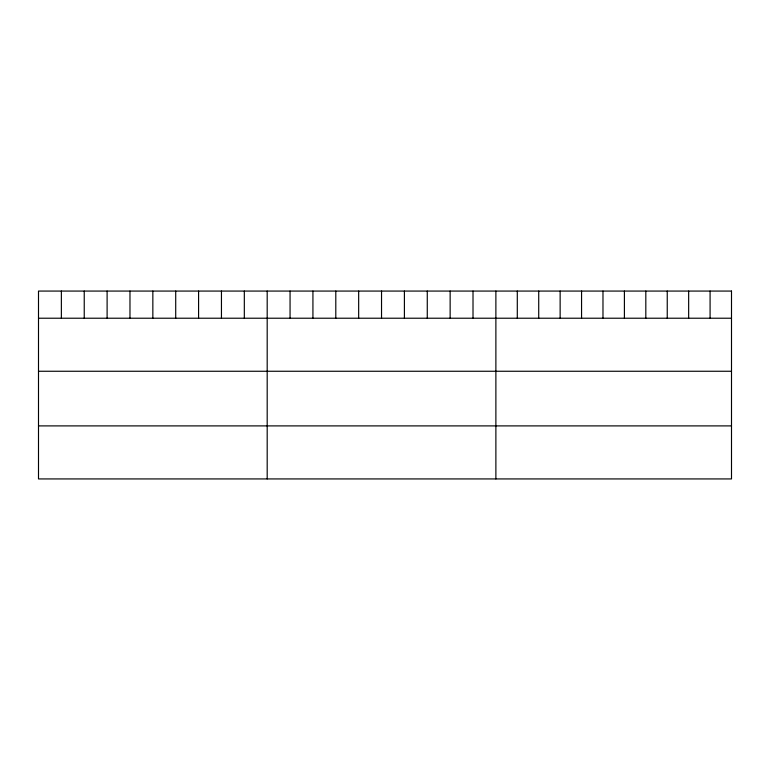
<?xml version="1.0" encoding="UTF-8"?>
<svg xmlns="http://www.w3.org/2000/svg" width="770" height="770" viewBox="0 0 770 770"><rect width="100%" height="100%" fill="white"/><g stroke="black" fill="none" stroke-linecap="round" stroke-linejoin="round"><path stroke-width="1.16" d="M38.5 318.222L731.5 318.222M38.5 371.256L731.5 371.256M38.5 425.897L731.5 425.897M710.084 291.07L710.084 318.222M688.659 291.07L688.659 318.222M667.244 291.07L667.244 318.222M645.818 291.07L645.818 318.222M624.403 291.07L624.403 318.222M602.977 291.07L602.977 318.222M581.562 291.07L581.562 318.222M560.137 291.07L560.137 318.222M538.721 291.07L538.721 318.222M517.296 291.07L517.296 318.222M495.88 291.07L495.88 478.93M473.011 291.07L473.011 318.222M450.142 291.07L450.142 318.222M427.273 291.07L427.273 318.222M404.404 291.07L404.404 318.222M381.535 291.07L381.535 318.222M358.666 291.07L358.666 318.222M335.797 291.07L335.797 318.222M312.928 291.07L312.928 318.222M290.059 291.07L290.059 318.222M267.19 291.07L267.19 478.93M244.321 291.07L244.321 318.222M221.452 291.07L221.452 318.222M198.583 291.07L198.583 318.222M175.714 291.07L175.714 318.222M152.845 291.07L152.845 318.222M129.976 291.07L129.976 318.222M107.107 291.07L107.107 318.222M84.238 291.07L84.238 318.222M61.369 291.07L61.369 318.222M731.5 291.07L38.5 291.07L38.5 478.93L731.5 478.93L731.5 291.07"/></g></svg>
